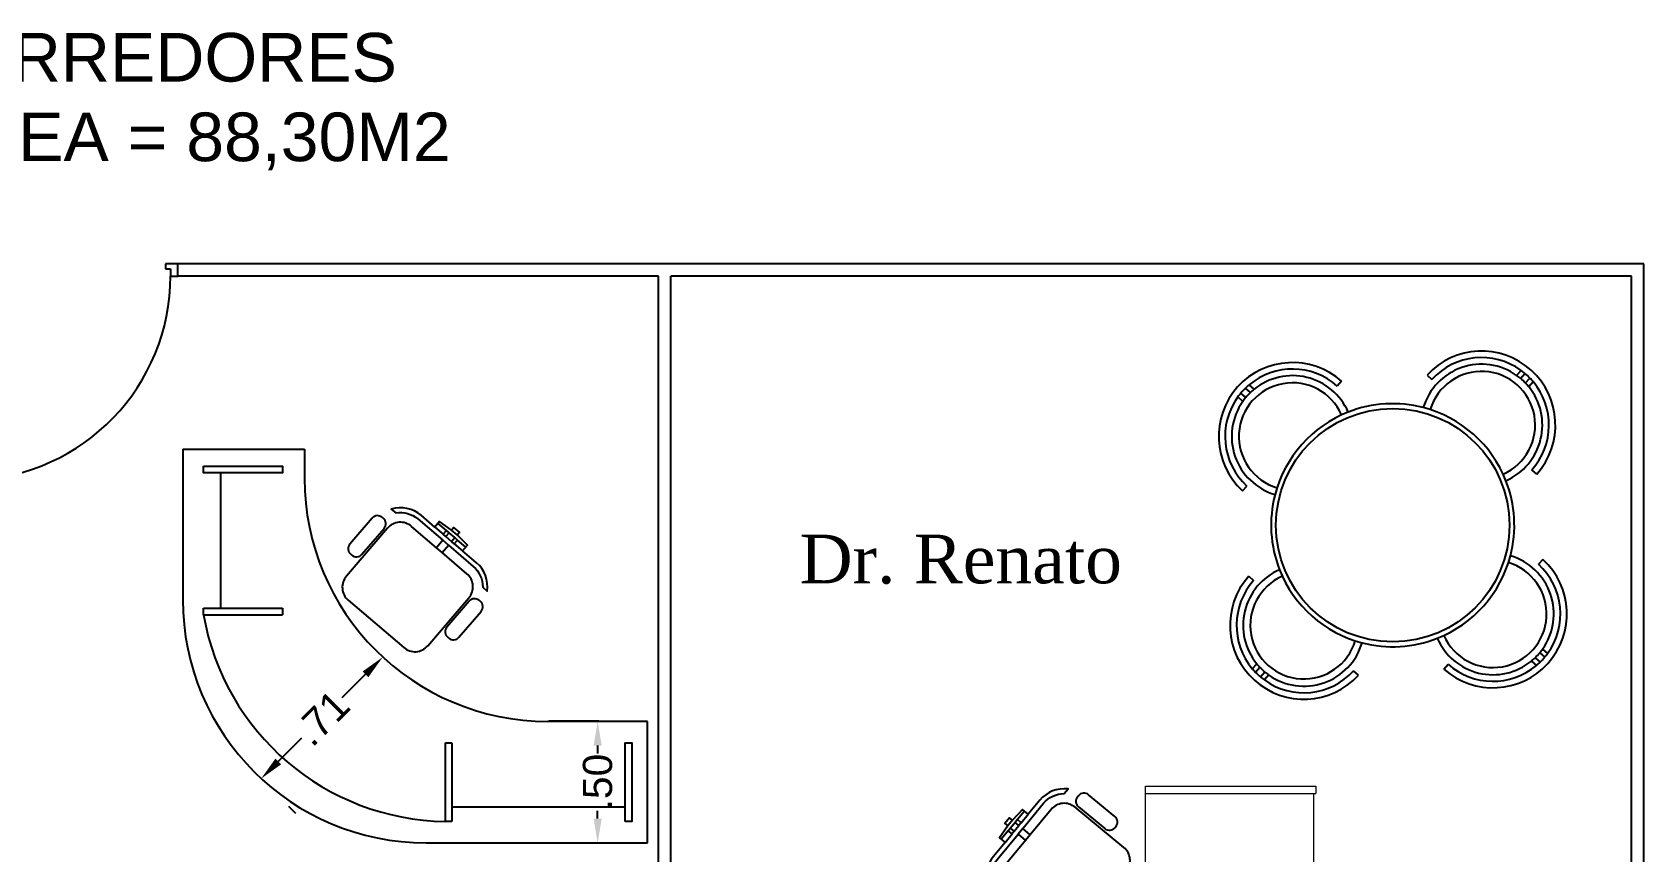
# Model space of a CAD drawing. Extents: x 97.2 to 178.4, y 268.6 to 301.5.
# Drawn here: x 129.68 to 136.3, y 289.49 to 292.86 of the extents above; entities that cross this region are included whole.
import ezdxf

# ---------------------------------------------------------------- set-up
doc = ezdxf.new("R2010")
doc.units = 0
doc.header["$MEASUREMENT"] = 0
doc.layers.get('0').update_dxf_attribs({"linetype": 'CONTINUOUS'})
doc.layers.get('DEFPOINTS').update_dxf_attribs({"linetype": 'CONTINUOUS'})
for name, color, linetype in [('DIVISÓRIA', 1, 'CONTINUOUS'), ('JANELA-ESQUADRIAS', 11, 'CONTINUOUS'), ('MOBIL', 7, 'CONTINUOUS'), ('MOBIL-I', 251, 'CONTINUOUS'), ('PAREDE-ALVENARIA', 7, 'CONTINUOUS'), ('PILAR', 5, 'CONTINUOUS'), ('PISO-NOVO', 8, 'CONTINUOUS'), ('PISOS', 9, 'CONTINUOUS')]:
    doc.layers.add(name, color=color, linetype=linetype)
doc.layers.add('MOBILIÁRIO', color=1, linetype='CONTINUOUS', lineweight=9)
doc.styles.get("Standard").update_dxf_attribs({"font": 'arial.ttf'})
doc.dimstyles.get("Standard").update_dxf_attribs({"dimscale": 0, "dimtxt": 0.12, "dimasz": 0.1, "dimexe": 0.2, "dimexo": 0.2, "dimgap": 0, "dimtad": 0, "dimzin": 5, "dimdsep": 46, "dimtxsty": 'Standard', "dimblk1": 'OBLIQUE', "dimblk2": 'OBLIQUE', "dimsah": 1, "dimcen": 0.1, "dimadec": 0, "dimazin": 0, "dimtfac": 1, "dimtmove": 0, "dimatfit": 3, "dimldrblk": 'OBLIQUE', "dimfxl": 1, "dimtolj": 1, "dimtzin": 1, "dimarcsym": 0})

# ---------------------------------------------------------------- blocks, each defined once
blk = doc.blocks.new('MES_COP2')
at = {"layer": 'MOBIL'}
for p, q in [((-0.5444, 0.584), (-0.5642, 0.603)), ((-0.1835, 0.6007), (-0.2021, 0.5816)), ((0.1684, 0.6103), (0.1872, 0.5914)), ((0.5364, 0.593), (0.5553, 0.6126)), ((0.5517, 0.5801), (0.5707, 0.5998)), ((-0.593, 0.5364), (-0.6126, 0.5553)), ((-0.5801, 0.5517), (-0.5998, 0.5707)), ((-0.5601, 0.5713), (-0.5797, 0.5902)), ((0.5713, 0.5601), (0.5902, 0.5797)), ((0.584, 0.5444), (0.603, 0.5642)), ((-0.5455, 0.2291), (-0.545, 0.2296)), ((0.6007, 0.1835), (0.5816, 0.2021)), ((-0.6103, 0.1684), (-0.5914, 0.1872)), ((-0.6007, -0.1835), (-0.5816, -0.2021)), ((0.6103, -0.1684), (0.5914, -0.1872)), ((-0.584, -0.5444), (-0.603, -0.5642)), ((-0.5713, -0.5601), (-0.5902, -0.5797)), ((-0.5517, -0.5801), (-0.5707, -0.5998)), ((-0.5364, -0.593), (-0.5553, -0.6126)), ((-0.1684, -0.6103), (-0.1872, -0.5914)), ((0.1835, -0.6007), (0.2021, -0.5816)), ((0.5444, -0.584), (0.5642, -0.603)), ((0.5601, -0.5713), (0.5797, -0.5902)), ((0.5801, -0.5517), (0.5998, -0.5707)), ((0.593, -0.5364), (0.6126, -0.5553))]:
    blk.add_line(p, q, dxfattribs=at)
for centre, radius, start, end in [((-0.3955, 0.3832), 0.3037, 45.74258, 225), ((0.3832, 0.3955), 0.3037, 315.74258, 135), ((0.3832, 0.3955), 0.2771, 51.59424, 135), ((-0.3955, 0.3832), 0.2771, 45.74258, 127.49962), ((-0.3955, 0.3832), 0.25, 21.05092, 126.57057), ((0.3832, 0.3955), 0.25, 52.20225, 160.76129), ((0.3832, 0.3955), 0.2771, 41.66231, 47.44986), ((-0.3955, 0.3832), 0.2771, 141.59424, 225), ((-0.3955, 0.3832), 0.25, 142.20225, 250.76129), ((-0.3955, 0.3832), 0.2771, 131.66231, 137.44986), ((-0.3955, 0.3832), 0.25, 131.19112, 137.6067), ((0.3832, 0.3955), 0.25, 291.05092, 36.57057), ((0.3832, 0.3955), 0.25, 41.19112, 47.6067), ((0.3832, 0.3955), 0.2771, 315.74258, 37.49962), ((0, 0), 0.5, 72.88656, 108.92565), ((0, 0), 0.5, 162.88656, 198.92565), ((0, 0), 0.5, 342.88656, 18.92565), ((-0.3832, -0.3955), 0.3037, 135.74258, 315), ((-0.3832, -0.3955), 0.25, 111.05092, 216.57057), ((0.3955, -0.3832), 0.3037, 225.74258, 45), ((0.3955, -0.3832), 0.25, 322.20225, 70.76129), ((0.3955, -0.3832), 0.2771, 321.59424, 45), ((-0.3832, -0.3955), 0.2771, 135.74258, 217.49962), ((-0.3832, -0.3955), 0.25, 232.20225, 340.76129), ((0, 0), 0.5, 252.88656, 288.92565), ((0.3955, -0.3832), 0.25, 201.05092, 306.57057), ((-0.3832, -0.3955), 0.2771, 221.66231, 227.44986), ((-0.3832, -0.3955), 0.25, 221.19112, 227.6067), ((-0.3832, -0.3955), 0.2771, 231.59424, 315), ((0.3955, -0.3832), 0.2771, 225.74258, 307.49962), ((0.3955, -0.3832), 0.25, 311.19112, 317.6067), ((0.3955, -0.3832), 0.2771, 311.66231, 317.44986)]:
    blk.add_arc(centre, radius, start, end, dxfattribs=at)
at = {"layer": 'MOBIL-I'}
blk.add_circle((0, 0), 0.48, dxfattribs=at)
for centre, radius, start, end in [((-0.3955, 0.3832), 0.2205, 21.10881, 250.7034), ((-0.3955, 0.3832), 0.2771, 127.49962, 131.66231), ((0.3832, 0.3955), 0.2205, 291.10881, 160.7034), ((0.3832, 0.3955), 0.2771, 47.44986, 51.59424), ((-0.3955, 0.3832), 0.2771, 137.44986, 141.59424), ((-0.3955, 0.3832), 0.25, 137.6067, 142.20225), ((-0.3955, 0.3832), 0.25, 126.57057, 131.19112), ((0.3832, 0.3955), 0.25, 47.6067, 52.20225), ((0.3832, 0.3955), 0.25, 36.57057, 41.19112), ((0.3832, 0.3955), 0.2771, 37.49962, 41.66231), ((0, 0), 0.5, 108.92565, 162.88656), ((0, 0), 0.5, 18.92565, 72.88656), ((-0.3832, -0.3955), 0.2205, 111.10881, 340.7034), ((0, 0), 0.5, 198.92565, 252.88656), ((0, 0), 0.5, 288.92565, 342.88656), ((0.3955, -0.3832), 0.2205, 201.10881, 70.7034), ((-0.3832, -0.3955), 0.2771, 217.49962, 221.66231), ((-0.3832, -0.3955), 0.25, 216.57057, 221.19112), ((-0.3832, -0.3955), 0.25, 227.6067, 232.20225), ((0.3955, -0.3832), 0.25, 306.57057, 311.19112), ((0.3955, -0.3832), 0.2771, 307.49962, 311.66231), ((0.3955, -0.3832), 0.25, 317.6067, 322.20225), ((0.3955, -0.3832), 0.2771, 317.44986, 321.59424), ((-0.3832, -0.3955), 0.2771, 227.44986, 231.59424)]:
    blk.add_arc(centre, radius, start, end, dxfattribs=at)
blk = doc.blocks.new('CAD_SECR')
at = {"layer": 'MOBIL'}
for p, q in [((-0.03, -0.05), (-0.03, -0.03)), ((-0.015, -0.05), (-0.03, -0.05)), ((-0.015, -0.05), (-0.015, -0.03)), ((0.015, -0.05), (0.015, -0.03)), ((0.03, -0.03), (0.015, -0.03)), ((0.03, -0.05), (0.015, -0.05)), ((0.03, -0.05), (0.03, -0.03))]:
    blk.add_line(p, q, dxfattribs=at)
for points in [[(-0.015, -0.11), (-0.15, -0.11, 0.414214), (-0.22, -0.18), (-0.22, -0.44, 0.414214), (-0.15, -0.51), (0.15, -0.51, 0.414214), (0.22, -0.44), (0.22, -0.18, 0.414214), (0.15, -0.11), (0.015, -0.11), (0.015, -0.07), (0.15, -0.07, -0.223888), (0.2349, -0.11), (0.2595, -0.11, 0.255924), (0.15, -0.05), (0.075, -0.05), (0.075, -0.02), (0.015, -0.015), (0.015, 0), (-0.015, 0), (-0.015, -0.015), (-0.075, -0.02), (-0.075, -0.05), (-0.15, -0.05, 0.255924), (-0.2595, -0.11), (-0.2349, -0.11, -0.223888), (-0.15, -0.07), (-0.015, -0.07)], [(-0.26, -0.16), (-0.265, -0.16, 0.414214), (-0.295, -0.19), (-0.295, -0.33, 0.414214), (-0.265, -0.36), (-0.26, -0.36, 0.414214), (-0.23, -0.33), (-0.23, -0.19, 0.414214)], [(0.23, -0.19), (0.23, -0.33, 0.414214), (0.26, -0.36), (0.265, -0.36, 0.414214), (0.295, -0.33), (0.295, -0.19, 0.414214), (0.265, -0.16), (0.26, -0.16, 0.414214)]]:
    blk.add_lwpolyline(points, format="xyb", close=True, dxfattribs=at)
blk.add_lwpolyline([(-0.015, -0.03), (-0.03, -0.03)], dxfattribs=at)
at = {"layer": 'MOBIL-I'}
blk.add_line((0.015, -0.015), (-0.015, -0.015), dxfattribs=at)
for points in [[(-0.03, -0.03), (-0.075, -0.03)], [(0.015, -0.03), (-0.015, -0.03)], [(0.075, -0.03), (0.03, -0.03)]]:
    blk.add_lwpolyline(points, dxfattribs=at)
for points in [[(-0.075, -0.05), (-0.03, -0.05, -0.255924)], [(-0.015, -0.05), (0.015, -0.05, -0.255924)], [(0.03, -0.05), (0.075, -0.05, -0.255924)], [(0.015, -0.07), (-0.015, -0.07, 0.223888)], [(0.015, -0.11), (-0.015, -0.11, 0.414214)]]:
    blk.add_lwpolyline(points, format="xyb", dxfattribs=at)
blk = doc.blocks.new('estação de trabalho')
at = {"layer": 'MOBILIÁRIO', "ltscale": 0.16}
for p, q in [((98.5089, 276.9791), (99.2089, 276.9791)), ((98.5089, 275.4791), (98.5089, 276.9791)), ((98.5089, 276.9491), (99.2089, 276.9491)), ((99.1989, 276.9491), (99.1989, 275.5091)), ((99.2089, 276.9791), (99.2089, 276.9491)), ((99.2089, 275.5091), (98.5089, 275.5091)), ((99.2089, 275.4791), (98.5089, 275.4791)), ((99.2089, 275.5091), (99.2089, 275.4791)), ((99.2089, 275.4791), (99.2089, 274.7791)), ((99.2089, 275.4791), (99.2389, 275.4791))]:
    blk.add_line(p, q, dxfattribs=at)
at = {"layer": 'MOBILIÁRIO'}
for p, q in [((99.2389, 274.7791), (99.2389, 275.4791)), ((99.2389, 275.4791), (99.5689, 275.4791)), ((99.6089, 275.4791), (100.0689, 275.4791)), ((99.5889, 275.4591), (99.5889, 275.2991)), ((100.0889, 275.4591), (100.0889, 275.2991)), ((99.4189, 275.3601), (99.396, 275.3407)), ((99.4265, 275.3511), (99.4038, 275.3319)), ((99.4357, 275.3402), (99.4101, 275.3705)), ((99.6089, 275.2791), (100.0689, 275.2791)), ((100.0889, 275.2591), (100.0889, 274.7991)), ((99.6151, 275.1174), (99.9518, 275.1174)), ((99.6909, 274.8006), (99.6572, 274.9336)), ((99.9137, 274.9336), (99.8824, 274.8007)), ((100.0689, 274.7791), (99.2089, 274.7791)), ((99.8727, 274.793), (99.7006, 274.793))]:
    blk.add_line(p, q, dxfattribs=at)
for points in [[(99.4937, 275.3969), (99.4937, 275.2904, -0.414214), (99.4837, 275.2804), (99.3389, 275.2804, -0.414214), (99.3289, 275.2904), (99.3289, 275.3969, -0.414214), (99.3389, 275.4069), (99.4837, 275.4069, -0.414214)], [(99.494, 275.1176), (99.5459, 275.0876, 0.414214), (99.5596, 275.0913), (99.6096, 275.1779, 0.414214), (99.6059, 275.1915), (99.554, 275.2215, 0.414214), (99.5403, 275.2179), (99.4903, 275.1313, 0.414214)], [(100.0758, 275.1176), (100.0238, 275.0876, -0.414214), (100.0101, 275.0913), (99.9601, 275.1779, -0.414214), (99.9638, 275.1915), (100.0158, 275.2215, -0.414214), (100.0294, 275.2179), (100.0794, 275.1313, -0.414214)], [(99.9518, 275.1374), (99.9518, 274.9436, -0.414214), (99.9418, 274.9336), (99.6251, 274.9336, -0.414214), (99.6151, 274.9436), (99.6151, 275.1374)], [(99.7373, 274.8098), (99.7347, 274.8098, -0.414214), (99.7303, 274.8142), (99.7303, 274.9112), (99.7329, 274.9112, -0.414214), (99.7373, 274.9068)], [(99.75, 274.8098), (99.7474, 274.8098, -0.414214), (99.743, 274.8142), (99.743, 274.9112), (99.7456, 274.9112, -0.414214), (99.75, 274.9068)], [(99.7619, 274.8098), (99.7593, 274.8098, -0.414214), (99.7549, 274.8142), (99.7549, 274.9112), (99.7575, 274.9112, -0.414214), (99.7619, 274.9068)], [(99.7737, 274.8098), (99.7712, 274.8098, -0.414214), (99.7668, 274.8142), (99.7668, 274.9112), (99.7693, 274.9112, -0.414214), (99.7737, 274.9068)], [(99.8106, 274.8098), (99.8081, 274.8098, -0.414214), (99.8037, 274.8142), (99.8037, 274.9112), (99.8062, 274.9112, -0.414214), (99.8106, 274.9068)], [(99.8233, 274.8098), (99.8208, 274.8098, -0.414214), (99.8164, 274.8142), (99.8164, 274.9112), (99.8189, 274.9112, -0.414214), (99.8233, 274.9068)], [(99.8352, 274.8098), (99.8327, 274.8098, -0.414214), (99.8283, 274.8142), (99.8283, 274.9112), (99.8308, 274.9112, -0.414214), (99.8352, 274.9068)], [(99.8471, 274.8098), (99.8445, 274.8098, -0.414214), (99.8401, 274.8142), (99.8401, 274.9112), (99.8427, 274.9112, -0.414214), (99.8471, 274.9068)]]:
    blk.add_lwpolyline(points, format="xyb", close=True, dxfattribs=at)
for points in [[(99.6978, 275.4544), (99.6146, 275.4544), (99.6146, 275.3044), (100.0646, 275.3044), (100.0646, 275.4544)], [(99.8443, 275.4472), (99.8443, 275.4321), (99.7044, 275.4321), (99.7044, 275.4472)], [(100.0646, 275.4544), (99.8535, 275.4544)]]:
    blk.add_lwpolyline(points, dxfattribs=at)
for points in [[(99.6519, 275.4321), (99.6336, 275.4321), (99.6336, 275.4472), (99.6519, 275.4472)], [(99.6519, 275.4115), (99.6336, 275.4115), (99.6336, 275.4266), (99.6519, 275.4266)], [(99.6519, 275.3908), (99.6336, 275.3908), (99.6336, 275.4059), (99.6519, 275.4059)], [(99.675, 275.4321), (99.6567, 275.4321), (99.6567, 275.4472), (99.675, 275.4472)], [(99.675, 275.4115), (99.6567, 275.4115), (99.6567, 275.4266), (99.675, 275.4266)], [(99.675, 275.3908), (99.6567, 275.3908), (99.6567, 275.4059), (99.675, 275.4059)], [(99.698, 275.4321), (99.6797, 275.4321), (99.6797, 275.4472), (99.698, 275.4472)], [(99.698, 275.4115), (99.6797, 275.4115), (99.6797, 275.4266), (99.698, 275.4266)], [(99.698, 275.3908), (99.6797, 275.3908), (99.6797, 275.4059), (99.698, 275.4059)], [(99.7235, 275.4115), (99.7052, 275.4115), (99.7052, 275.4266), (99.7235, 275.4266)], [(99.7235, 275.3908), (99.7052, 275.3908), (99.7052, 275.4059), (99.7235, 275.4059)], [(99.7465, 275.4115), (99.7282, 275.4115), (99.7282, 275.4266), (99.7465, 275.4266)], [(99.7465, 275.3908), (99.7282, 275.3908), (99.7282, 275.4059), (99.7465, 275.4059)], [(99.7712, 275.4115), (99.7529, 275.4115), (99.7529, 275.4266), (99.7712, 275.4266)], [(99.7712, 275.3908), (99.7529, 275.3908), (99.7529, 275.4059), (99.7712, 275.4059)], [(99.7974, 275.4115), (99.7791, 275.4115), (99.7791, 275.4266), (99.7974, 275.4266)], [(99.7974, 275.3908), (99.7791, 275.3908), (99.7791, 275.4059), (99.7974, 275.4059)], [(99.8213, 275.4115), (99.803, 275.4115), (99.803, 275.4266), (99.8213, 275.4266)], [(99.8213, 275.3908), (99.803, 275.3908), (99.803, 275.4059), (99.8213, 275.4059)], [(99.8443, 275.4115), (99.826, 275.4115), (99.826, 275.4266), (99.8443, 275.4266)], [(99.8443, 275.3908), (99.826, 275.3908), (99.826, 275.4059), (99.8443, 275.4059)], [(99.8674, 275.4321), (99.8491, 275.4321), (99.8491, 275.4472), (99.8674, 275.4472)], [(99.8674, 275.4115), (99.8491, 275.4115), (99.8491, 275.4266), (99.8674, 275.4266)], [(99.8674, 275.3908), (99.8491, 275.3908), (99.8491, 275.4059), (99.8674, 275.4059)], [(99.8904, 275.4321), (99.8722, 275.4321), (99.8722, 275.4472), (99.8904, 275.4472)], [(99.8904, 275.4115), (99.8722, 275.4115), (99.8722, 275.4266), (99.8904, 275.4266)], [(99.8904, 275.3908), (99.8722, 275.3908), (99.8722, 275.4059), (99.8904, 275.4059)], [(99.9127, 275.4321), (99.8944, 275.4321), (99.8944, 275.4472), (99.9127, 275.4472)], [(99.9127, 275.4115), (99.8944, 275.4115), (99.8944, 275.4266), (99.9127, 275.4266)], [(99.9127, 275.3908), (99.8944, 275.3908), (99.8944, 275.4059), (99.9127, 275.4059)], [(99.9476, 275.432), (99.9293, 275.432), (99.9293, 275.4471), (99.9476, 275.4471)], [(99.9699, 275.432), (99.9516, 275.432), (99.9516, 275.4471), (99.9699, 275.4471)], [(99.9699, 275.4113), (99.9516, 275.4113), (99.9516, 275.4264), (99.9699, 275.4264)], [(99.9921, 275.432), (99.9738, 275.432), (99.9738, 275.4471), (99.9921, 275.4471)], [(100.0258, 275.432), (100.0075, 275.432), (100.0075, 275.4471), (100.0258, 275.4471)], [(100.0258, 275.4113), (100.0075, 275.4113), (100.0075, 275.4264), (100.0258, 275.4264)], [(100.0258, 275.3907), (100.0075, 275.3907), (100.0075, 275.4058), (100.0258, 275.4058)], [(100.048, 275.432), (100.0298, 275.432), (100.0298, 275.4471), (100.048, 275.4471)], [(100.048, 275.4113), (100.0298, 275.4113), (100.0298, 275.4264), (100.048, 275.4264)], [(100.048, 275.3907), (100.0298, 275.3907), (100.0298, 275.4058), (100.048, 275.4058)], [(99.6519, 275.3702), (99.6336, 275.3702), (99.6336, 275.3853), (99.6519, 275.3853)], [(99.6519, 275.3495), (99.6336, 275.3495), (99.6336, 275.3646), (99.6519, 275.3646)], [(99.675, 275.3702), (99.6567, 275.3702), (99.6567, 275.3853), (99.675, 275.3853)], [(99.675, 275.3495), (99.6567, 275.3495), (99.6567, 275.3646), (99.675, 275.3646)], [(99.698, 275.3702), (99.6797, 275.3702), (99.6797, 275.3853), (99.698, 275.3853)], [(99.698, 275.3495), (99.6797, 275.3495), (99.6797, 275.3646), (99.698, 275.3646)], [(99.7235, 275.3702), (99.7052, 275.3702), (99.7052, 275.3853), (99.7235, 275.3853)], [(99.7235, 275.3495), (99.7052, 275.3495), (99.7052, 275.3646), (99.7235, 275.3646)], [(99.7465, 275.3702), (99.7282, 275.3702), (99.7282, 275.3853), (99.7465, 275.3853)], [(99.7465, 275.3495), (99.7282, 275.3495), (99.7282, 275.3646), (99.7465, 275.3646)], [(99.7712, 275.3702), (99.7529, 275.3702), (99.7529, 275.3853), (99.7712, 275.3853)], [(99.7712, 275.3495), (99.7529, 275.3495), (99.7529, 275.3646), (99.7712, 275.3646)], [(99.7974, 275.3702), (99.7791, 275.3702), (99.7791, 275.3853), (99.7974, 275.3853)], [(99.7974, 275.3495), (99.7791, 275.3495), (99.7791, 275.3646), (99.7974, 275.3646)], [(99.8213, 275.3702), (99.803, 275.3702), (99.803, 275.3853), (99.8213, 275.3853)], [(99.8213, 275.3495), (99.803, 275.3495), (99.803, 275.3646), (99.8213, 275.3646)], [(99.8443, 275.3702), (99.826, 275.3702), (99.826, 275.3853), (99.8443, 275.3853)], [(99.8443, 275.3495), (99.826, 275.3495), (99.826, 275.3646), (99.8443, 275.3646)], [(99.8674, 275.3702), (99.8491, 275.3702), (99.8491, 275.3853), (99.8674, 275.3853)], [(99.8674, 275.3495), (99.8491, 275.3495), (99.8491, 275.3646), (99.8674, 275.3646)], [(99.8904, 275.3702), (99.8722, 275.3702), (99.8722, 275.3853), (99.8904, 275.3853)], [(99.8904, 275.3495), (99.8722, 275.3495), (99.8722, 275.3646), (99.8904, 275.3646)], [(99.9127, 275.3702), (99.8944, 275.3702), (99.8944, 275.3853), (99.9127, 275.3853)], [(99.9127, 275.3495), (99.8944, 275.3495), (99.8944, 275.3646), (99.9127, 275.3646)], [(99.9476, 275.3702), (99.9293, 275.3702), (99.9293, 275.3853), (99.9476, 275.3853)], [(99.9476, 275.3496), (99.9293, 275.3496), (99.9293, 275.3647), (99.9476, 275.3647)], [(99.9699, 275.3702), (99.9516, 275.3702), (99.9516, 275.3853), (99.9699, 275.3853)], [(99.9699, 275.3496), (99.9516, 275.3496), (99.9516, 275.3647), (99.9699, 275.3647)], [(99.9921, 275.3702), (99.9738, 275.3702), (99.9738, 275.3853), (99.9921, 275.3853)], [(99.9921, 275.3496), (99.9738, 275.3496), (99.9738, 275.3647), (99.9921, 275.3647)], [(100.0258, 275.37), (100.0075, 275.37), (100.0075, 275.3851), (100.0258, 275.3851)], [(100.0258, 275.3494), (100.0075, 275.3494), (100.0075, 275.3645), (100.0258, 275.3645)], [(100.048, 275.37), (100.0298, 275.37), (100.0298, 275.3851), (100.048, 275.3851)], [(100.048, 275.3494), (100.0298, 275.3494), (100.0298, 275.3645), (100.048, 275.3645)], [(99.6519, 275.3138), (99.6336, 275.3138), (99.6336, 275.3289), (99.6519, 275.3289)], [(99.675, 275.3138), (99.6567, 275.3138), (99.6567, 275.3289), (99.675, 275.3289)], [(99.698, 275.3138), (99.6797, 275.3138), (99.6797, 275.3289), (99.698, 275.3289)], [(99.7235, 275.3138), (99.7052, 275.3138), (99.7052, 275.3289), (99.7235, 275.3289)], [(99.7465, 275.3138), (99.7282, 275.3138), (99.7282, 275.3289), (99.7465, 275.3289)], [(99.7712, 275.3138), (99.7529, 275.3138), (99.7529, 275.3289), (99.7712, 275.3289)], [(99.7974, 275.3138), (99.7791, 275.3138), (99.7791, 275.3289), (99.7974, 275.3289)], [(99.8213, 275.3138), (99.803, 275.3138), (99.803, 275.3289), (99.8213, 275.3289)], [(99.8443, 275.3138), (99.826, 275.3138), (99.826, 275.3289), (99.8443, 275.3289)], [(99.8674, 275.3138), (99.8491, 275.3138), (99.8491, 275.3289), (99.8674, 275.3289)], [(99.8904, 275.3138), (99.8722, 275.3138), (99.8722, 275.3289), (99.8904, 275.3289)], [(99.9127, 275.3138), (99.8944, 275.3138), (99.8944, 275.3289), (99.9127, 275.3289)], [(99.9476, 275.3138), (99.9293, 275.3138), (99.9293, 275.3289), (99.9476, 275.3289)], [(99.9707, 275.3138), (99.9524, 275.3138), (99.9524, 275.3289), (99.9707, 275.3289)], [(99.9929, 275.3138), (99.9746, 275.3138), (99.9746, 275.3289), (99.9929, 275.3289)], [(100.0489, 275.3138), (100.007, 275.3138), (100.007, 275.3289), (100.0489, 275.3289)], [(99.4679, 275.2189), (99.4679, 274.8407), (99.2972, 274.8407), (99.2972, 275.2189)]]:
    blk.add_lwpolyline(points, close=True, dxfattribs=at)
for points in [[(99.4344, 275.3396), (99.4169, 275.3249, -0.414214), (99.4091, 275.3255), (99.3911, 275.3468, -0.414214), (99.3918, 275.3546), (99.4093, 275.3693)], [(99.4093, 275.3693, -0.033924), (99.4238, 275.3834, -0.074521), (99.4333, 275.3893, -0.085135), (99.4429, 275.3915, -0.106249), (99.4523, 275.3902, -0.128229), (99.4587, 275.3856)], [(99.4587, 275.3856, -0.128229), (99.4621, 275.3785, -0.106249), (99.4619, 275.3691, -0.085135), (99.4581, 275.36, -0.074521), (99.4506, 275.3516, -0.033924), (99.4344, 275.3396)]]:
    blk.add_lwpolyline(points, format="xyb", dxfattribs=at)
at = {"layer": 'MOBILIÁRIO', "ltscale": 0.16}
blk.add_arc((99.2089, 275.4791), 0.7, 180, 270, dxfattribs=at)
at = {"layer": 'MOBILIÁRIO'}
for centre, radius, start, end in [((99.5689, 275.4591), 0.02, 0, 90), ((99.6089, 275.4591), 0.02, 90, 180), ((100.0689, 275.4591), 0.02, 0, 90), ((99.7756, 275.1369), 0.3269, 76.22483, 103.77517), ((99.7744, 275.111), 0.3434, 78.24262, 101.75738), ((99.6089, 275.2991), 0.02, 180, 270), ((100.0689, 275.2991), 0.02, 270, 360), ((100.0689, 275.2591), 0.02, 0, 90), ((99.7802, 274.2872), 0.8632, 80.06427, 99.93573), ((99.8626, 275.1209), 0.2275, 180.88223, 235.42553), ((99.7044, 275.1209), 0.2275, 304.57447, 359.11777), ((99.7006, 274.803), 0.01, 194.21666, 270), ((99.8727, 274.803), 0.01, 270, 346.76175), ((100.0689, 274.7991), 0.02, 270, 0)]:
    blk.add_arc(centre, radius, start, end, dxfattribs=at)
blk.add_open_spline([(99.3497, 274.8379), (99.341, 274.8267), (99.317, 274.7959), (99.2334, 274.8636), (99.266, 274.953), (99.3056, 275.0502), (99.2301, 275.1374), (99.3111, 275.2085), (99.2369, 275.2989), (99.3153, 275.2946), (99.3339, 275.3589), (99.3787, 275.2977), (99.3972, 275.323), (99.4038, 275.3319)], degree=3, knots=[0, 0, 0, 0, 0.0378145, 0.1041581, 0.2264168, 0.2917777, 0.4120178, 0.4757846, 0.5590592, 0.6025421, 0.6439459, 0.6951513, 0.7232465, 0.7232465, 0.7232465, 0.7232465], dxfattribs=at)
at = {"layer": 'MOBILIÁRIO', "ltscale": 0.16, "xscale": -1, "rotation": 270}
blk.add_blockref('CAD_SECR', (99.8068, 276.0856), dxfattribs=at)
blk = doc.blocks.new('*D154')
at = {"color": 0, "linetype": 'ByBlock'}
for p, q in [((213.9611, 301.8631), (213.8638, 301.7658)), ((213.6025, 301.5045), (213.6998, 301.6018)), ((213.6444, 301.3211), (213.6732, 301.2924))]:
    blk.add_line(p, q, dxfattribs=at)
for points in [[(213.9493, 301.8748), (213.9728, 301.8513), (214.0318, 301.9338)], [(213.5907, 301.5163), (213.6143, 301.4927), (213.5318, 301.4338)]]:
    blk.add_solid(points, dxfattribs=at)
at = {"layer": 'DEFPOINTS', "color": 0, "linetype": 'ByBlock'}
for p in [(214.003, 301.9626), (213.503, 301.4626), (213.5318, 301.4338)]:
    blk.add_point(p, dxfattribs=at)
at = {"color": 0, "linetype": 'ByBlock', "insert": (213.7818, 301.6838), "char_height": 0.12, "attachment_point": 5, "rotation": 45}
blk.add_mtext('\\A1;.71', dxfattribs=at)
blk = doc.blocks.new('_OBLIQUE')
at = {"color": 0, "linetype": 'ByBlock'}
blk.add_line((-0.5, -0.5), (0.5, 0.5), dxfattribs=at)
blk = doc.blocks.new('*D155')
at = {"color": 0, "linetype": 'ByBlock'}
for p, q in [((214.9207, 301.6697), (214.7154, 301.6697)), ((214.9154, 301.5697), (214.9154, 301.5379)), ((214.9154, 301.2697), (214.9154, 301.3014))]:
    blk.add_line(p, q, dxfattribs=at)
for points in [[(214.8987, 301.5697), (214.9321, 301.5697), (214.9154, 301.6697)], [(214.8987, 301.2697), (214.9321, 301.2697), (214.9154, 301.1697)]]:
    blk.add_solid(points, dxfattribs=at)
at = {"layer": 'DEFPOINTS', "color": 0, "linetype": 'ByBlock'}
for p in [(214.9154, 301.6697), (215.1207, 301.6697), (215.1207, 301.1697)]:
    blk.add_point(p, dxfattribs=at)
at = {"color": 0, "linetype": 'ByBlock', "insert": (214.9154, 301.4197), "char_height": 0.12, "attachment_point": 5, "rotation": 90}
blk.add_mtext('\\A1;.50', dxfattribs=at)
blk = doc.blocks.new('A$C22AB6FDB')
at = {"layer": 'DIVISÓRIA'}
for p, q in [((6.13, 6.54), (5.2035, 6.54)), ((11.23, 6.54), (6.13, 6.54)), ((11.23, 3.2503), (11.23, 6.54)), ((6.18, 6.49), (5.2035, 6.49)), ((7.18, 6.49), (6.18, 6.49)), ((7.18, 3.1467), (7.18, 6.49)), ((11.18, 6.49), (7.23, 6.49)), ((7.23, 3.1467), (7.23, 6.49)), ((11.18, 3.2503), (11.18, 6.49))]:
    blk.add_line(p, q, dxfattribs=at)
at = {"layer": 'JANELA-ESQUADRIAS'}
for p, q in [((5.1535, 6.54), (5.1535, 6.52)), ((5.2035, 6.54), (5.1535, 6.54)), ((5.1535, 6.52), (5.1735, 6.52)), ((5.1735, 6.52), (5.1735, 6.49)), ((5.2035, 6.49), (5.2035, 6.54)), ((5.1735, 6.49), (5.2035, 6.49))]:
    blk.add_line(p, q, dxfattribs=at)
at = {"layer": 'PILAR'}
for p, q in [((5.2241, 5.7776), (5.7241, 5.7776)), ((5.2241, 5.7776), (5.2241, 5.1579)), ((5.7241, 5.7776), (5.7241, 5.6579)), ((5.3785, 5.6807), (5.3785, 5.123)), ((5.3093, 5.0964), (5.3093, 5.123)), ((5.3093, 5.123), (5.6337, 5.123)), ((5.6337, 5.123), (5.6337, 5.0964)), ((5.3093, 5.0964), (5.6337, 5.0964)), ((7.1348, 4.6579), (6.7241, 4.6579)), ((7.1348, 4.1579), (7.1348, 4.6579)), ((6.3036, 4.2458), (6.3036, 4.5701)), ((6.3036, 4.5701), (6.3302, 4.5701)), ((6.3302, 4.5701), (6.3302, 4.2458)), ((6.3302, 4.2458), (6.3036, 4.2458)), ((7.0427, 4.3049), (6.3302, 4.3049)), ((6.2241, 4.1579), (7.1348, 4.1579))]:
    blk.add_line(p, q, dxfattribs=at)
for points in [[(5.3093, 5.7073), (5.6337, 5.7073), (5.6337, 5.6807), (5.3093, 5.6807)], [(7.0427, 4.2458), (7.0427, 4.5701), (7.0693, 4.5701), (7.0693, 4.2458)]]:
    blk.add_lwpolyline(points, close=True, dxfattribs=at)
for centre, radius, start, end in [((6.7241, 5.6579), 1, 180, 270), ((6.2241, 5.1579), 1, 180, 270), ((6.3195, 5.2707), 1.0251, 189.79022, 269.11507)]:
    blk.add_arc(centre, radius, start, end, dxfattribs=at)
at = {"layer": 'PISOS'}
blk.add_arc((4.3335, 6.49), 0.84, 272.04541, 0, dxfattribs=at)
at = {"layer": 'MOBILIÁRIO', "ltscale": 0.16, "rotation": 2.555650952123846}
blk.add_blockref('MES_COP2', (10.198, 5.4649), dxfattribs=at)
at = {"layer": 'MOBILIÁRIO'}
for name, p, rotation in [('CAD_SECR', (6.3499, 5.4461), 319.4242555532157), ('CAD_SECR', (8.6134, 4.2497), 50.43188250422642), ('estação de trabalho', (-89.3267, -272.5875), 359.9999999999995)]:
    blk.add_blockref(name, p, dxfattribs=dict(at, rotation=rotation))
at = {"layer": 'PAREDE-ALVENARIA', "insert": (7.7595, 5.4258), "char_height": 0.2, "width": 1.5448, "attachment_point": 1}
blk.add_mtext('\\fTimes New Roman|b0|i0|c0|p18;Dr. Renato', dxfattribs=at)
at = {"layer": 'PILAR'}
dim = blk.add_aligned_dim(p1=(6.017, 4.9508), p2=(5.517, 4.4508), distance=0.0407, dimstyle='Standard', override={"dimscale": 1, "dimse1": 1, "dimtmove": 1}, dxfattribs=at)
dim.commit()
dim.dimension.update_dxf_attribs({"geometry": '*D154', "text_midpoint": (5.7958, 4.672), "insert": (-207.9859, -297.0117)})
dim = blk.add_linear_dim(base=(6.9294, 4.6579), p1=(7.1348, 4.1579), p2=(7.1348, 4.6579), angle=90, dimstyle='Standard', override={"dimscale": 1, "dimse1": 1, "dimtmove": 1}, dxfattribs=at)
dim.commit()
dim.dimension.update_dxf_attribs({"geometry": '*D155', "text_midpoint": (6.9294, 4.4079), "insert": (-207.9859, -297.0117)})

msp = doc.modelspace()

# ---------------------------------------------------------------- block references
at = {"layer": 'PISO-NOVO'}
msp.add_blockref('A$C22AB6FDB', (125.0724, 285.3664), dxfattribs=at)

# ---------------------------------------------------------------- texts
at = {"layer": 'MOBIL'}
for s, p in [('CORREDORES', (129.1745, 292.6564)), ('ÁREA = 88,30M2', (129.2315, 292.3289))]:
    msp.add_text(s, height=0.2, dxfattribs=at).set_placement(p)

doc.saveas('drawing.dxf')
